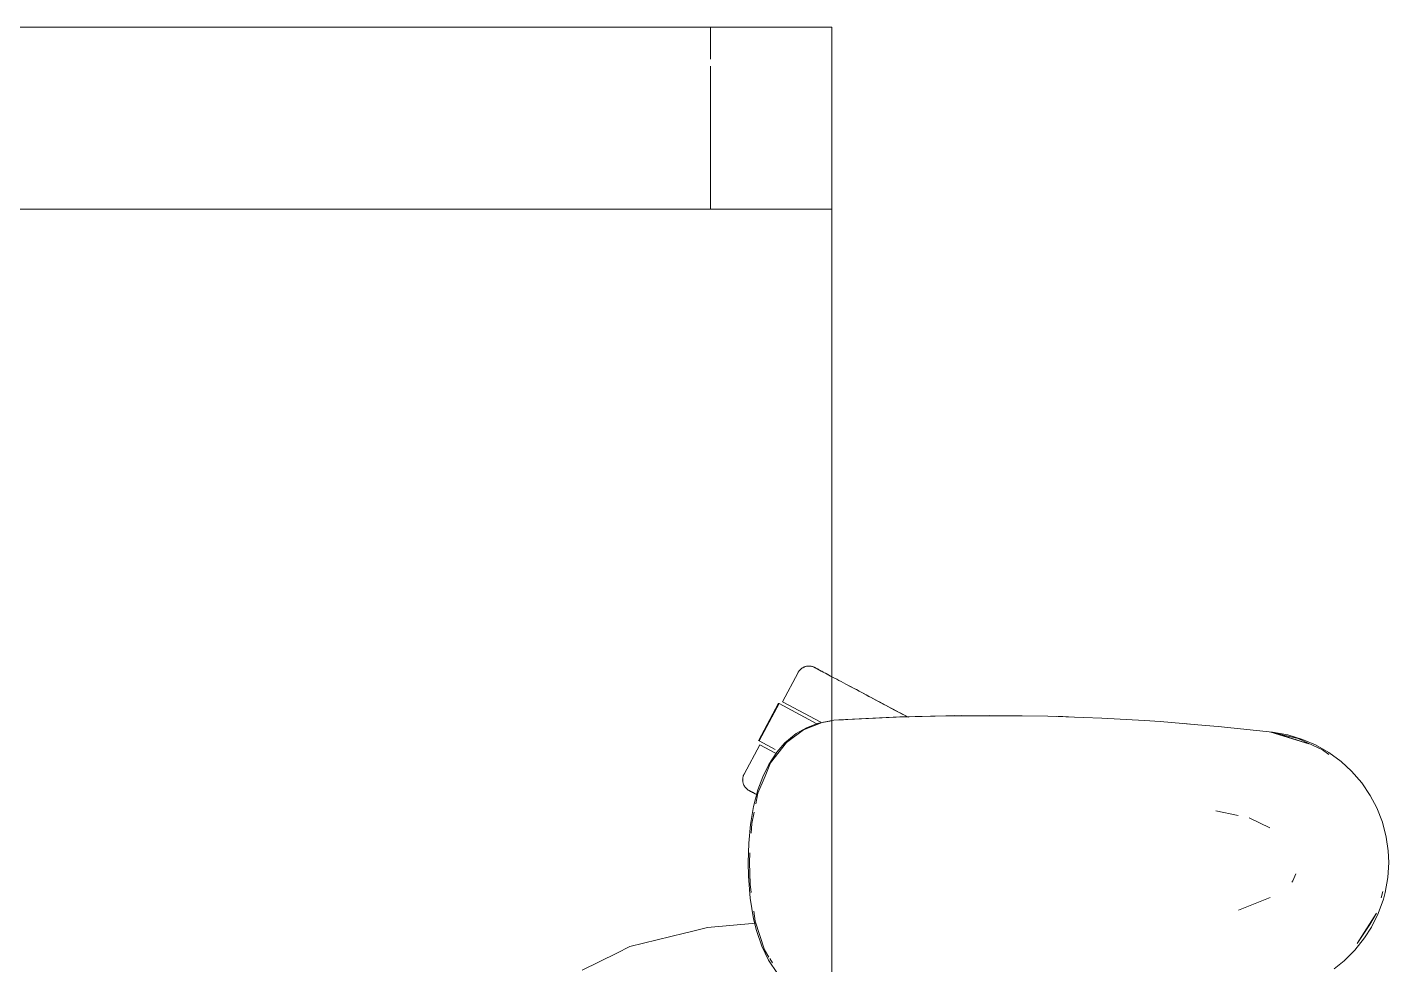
# Model space of a CAD drawing. Header units: millimetres. Extents: x 79795 to 317870, y -36033 to 97293.
# Drawn here: x 160055.4 to 160504.6, y 10685.9 to 10995.2 of the extents above; entities that cross this region are included whole.
import ezdxf

# ---------------------------------------------------------------- set-up
doc = ezdxf.new("R2010")
doc.units = ezdxf.units.MM
doc.header["$MEASUREMENT"] = 0
doc.layers.add('G-IMPT', color=8, linetype='CONTINUOUS', lineweight=9)
doc.layers.add('I-FURN', color=8, linetype='CONTINUOUS', lineweight=9)

msp = doc.modelspace()

# ---------------------------------------------------------------- linework, layer by layer
at = {"layer": 'G-IMPT'}
for p, q in [((160363.5, 10768.12), (160342.1, 10767.62)), ((160353.66, 10767.96), (160342.1, 10767.62)), ((160363.5, 10768.12), (160343.31, 10767.66)), ((160353.66, 10767.96), (160372.89, 10768.16)), ((160363.5, 10768.12), (160353.66, 10767.96)), ((160383.68, 10768.08), (160353.66, 10767.96)), ((160361.46, 10768.1), (160359.55, 10768.03)), ((160363.5, 10768.08), (160361.46, 10768.1)), ((160383.68, 10768.08), (160363.5, 10768.12)), ((160383.68, 10768.08), (160372.89, 10768.16)), ((160383.68, 10768.08), (160392.1, 10767.91)), ((160403.86, 10767.52), (160392.1, 10767.91)), ((160397.04, 10767.77), (160395.54, 10767.79)), ((160398.97, 10767.66), (160397.04, 10767.77)), ((160311.47, 10763.44), (160305.84, 10759.27)), ((160312.5, 10764.11), (160309.06, 10762.15)), ((160317.66, 10765.85), (160311.47, 10763.44)), ((160312.5, 10764.11), (160316.14, 10765.5)), ((160317.49, 10765.87), (160316.14, 10765.5)), ((160317.49, 10765.87), (160319.88, 10766.32)), ((160317.66, 10765.85), (160320.83, 10766.33)), ((160321.53, 10766.57), (160319.88, 10766.32)), ((160343.31, 10767.66), (160321.53, 10766.57)), ((160342.1, 10767.62), (160321.53, 10766.57)), ((160321.53, 10766.57), (160323.13, 10766.68)), ((160343.31, 10767.66), (160323.13, 10766.68)), ((160324.65, 10766.74), (160323.13, 10766.68)), ((160342.1, 10767.62), (160343.31, 10767.66)), ((160403.86, 10767.52), (160409.88, 10767.27)), ((160424.02, 10766.46), (160409.88, 10767.27)), ((160429.11, 10766.13), (160424.02, 10766.46)), ((160429.11, 10766.13), (160444.17, 10764.88)), ((160437.29, 10765.48), (160438.97, 10765.31)), ((160444.17, 10764.88), (160448.3, 10764.54)), ((160448.3, 10764.54), (160466.22, 10762.63)), ((160305.84, 10759.27), (160300.63, 10752.48)), ((160302.66, 10756.04), (160305.32, 10759.07)), ((160309.06, 10762.15), (160305.32, 10759.07)), ((160465.71, 10762.63), (160478.17, 10758.8)), ((160465.71, 10762.63), (160469.03, 10761.71)), ((160466.22, 10762.63), (160471.27, 10761.74)), ((160474.68, 10760.59), (160466.28, 10762.5)), ((160478.17, 10758.8), (160469.03, 10761.71)), ((160476.13, 10760.27), (160471.27, 10761.74)), ((160474.68, 10760.59), (160482.74, 10756.85)), ((160480.37, 10758.46), (160476.13, 10760.27)), ((160300, 10751.99), (160302.66, 10756.04)), ((160480.37, 10758.46), (160484.81, 10755.95)), ((160484.85, 10755.26), (160482.74, 10756.85)), ((160488.89, 10752.95), (160484.81, 10755.95)), ((160300, 10751.99), (160298.02, 10747.92)), ((160300.63, 10752.48), (160298.79, 10748.09)), ((160488.89, 10752.95), (160492.33, 10749.79)), ((160296.43, 10743.58), (160298.02, 10747.92)), ((160296.46, 10742.47), (160298.79, 10748.09)), ((160495.65, 10745.95), (160492.33, 10749.79)), ((160498.48, 10741.78), (160495.65, 10745.95)), ((160296.43, 10743.58), (160295, 10738.1)), ((160296.46, 10742.47), (160295.75, 10739)), ((160498.48, 10741.78), (160500.67, 10737.62)), ((160294, 10732.17), (160295, 10738.1)), ((160447.51, 10736.66), (160454.94, 10735.09)), ((160500.67, 10737.62), (160502.51, 10732.91)), ((160294, 10732.17), (160293.44, 10726.02)), ((160294.42, 10732.51), (160294.22, 10729.3)), ((160295.19, 10736.26), (160294.42, 10732.51)), ((160465.34, 10731.06), (160458.56, 10734.33)), ((160503.77, 10728.04), (160502.51, 10732.91)), ((160503.77, 10728.04), (160504.42, 10723.53)), ((160293.26, 10719.68), (160293.44, 10726.02)), ((160504.59, 10719.68), (160504.42, 10723.53)), ((160293.35, 10715.17), (160293.26, 10719.68)), ((160293.82, 10722.79), (160293.63, 10719.68)), ((160293.86, 10712.52), (160293.63, 10719.68)), ((160504.59, 10719.68), (160504.29, 10714.64)), ((160293.35, 10715.17), (160293.92, 10707.86)), ((160473.97, 10715.85), (160472.96, 10713.63)), ((160504.29, 10714.64), (160503.41, 10709.69)), ((160293.86, 10712.52), (160294.26, 10709.73)), ((160472.96, 10713.63), (160472.66, 10713.18)), ((160502.05, 10708), (160502.67, 10710.03)), ((160503.41, 10709.69), (160502.85, 10707.56)), ((160295.04, 10701.1), (160293.92, 10707.86)), ((160455.01, 10703.96), (160465.43, 10708.11)), ((160501.14, 10702.79), (160502.85, 10707.56)), ((160296.02, 10697.17), (160295.04, 10701.1)), ((160295.13, 10703.55), (160295.59, 10700.26)), ((160500.49, 10702.89), (160494.17, 10692.94)), ((160500.49, 10702.89), (160498.33, 10699.21)), ((160501.14, 10702.79), (160498.9, 10698.28)), ((160254.24, 10691.91), (160272.18, 10696.31)), ((160272.18, 10696.31), (160274.55, 10696.89)), ((160279.84, 10698.19), (160274.55, 10696.89)), ((160295.72, 10699.63), (160279.84, 10698.19)), ((160295.59, 10700.26), (160298.62, 10690.86)), ((160296.02, 10697.17), (160297.76, 10692.08)), ((160498.33, 10699.21), (160494.17, 10692.94)), ((160498.9, 10698.28), (160496.63, 10694.73)), ((160249.88, 10689.76), (160254.24, 10691.91)), ((160297.76, 10692.08), (160299.96, 10687.45)), ((160493.44, 10690.76), (160496.63, 10694.73)), ((160249.88, 10689.76), (160238.41, 10684.12)), ((160298.62, 10690.86), (160300.09, 10688.41)), ((160299.96, 10687.45), (160300.77, 10686.07)), ((160300.37, 10687.94), (160301.23, 10686.5)), ((160489.84, 10687.21), (160486.53, 10684.59)), ((160493.44, 10690.76), (160489.84, 10687.21)), ((160303.21, 10682.62), (160300.77, 10686.07))]:
    msp.add_line(p, q, dxfattribs=at)
at = {"layer": 'I-FURN'}
for p, q in [((159520.83, 10995.22), (160320.83, 10995.22)), ((160320.83, 10995.22), (159520.83, 10995.22)), ((159520.83, 10995.22), (160320.83, 10995.22)), ((160280.83, 10995.22), (159560.83, 10995.22)), ((160320.83, 10995.22), (160280.83, 10995.22)), ((160280.83, 10984.64), (160280.83, 10995.22)), ((160280.83, 10984.64), (160280.83, 10995.22)), ((160320.83, 10935.22), (160320.83, 10995.22)), ((160320.83, 10995.22), (160320.83, 10935.22)), ((160320.83, 9395.22), (160320.83, 10995.22)), ((160320.83, 10995.22), (160320.83, 9395.22)), ((160280.83, 10935.22), (160280.83, 10982.32)), ((160280.83, 10935.22), (160280.83, 10982.32)), ((159560.83, 10935.22), (160280.83, 10935.22)), ((160320.83, 10935.22), (159885.83, 10935.22)), ((160280.83, 10935.22), (160320.83, 10935.22)), ((160309.7, 10782.31), (160304.55, 10772.63)), ((160309.7, 10782.31), (160309.78, 10782.45)), ((160309.78, 10782.45), (160309.86, 10782.59)), ((160309.86, 10782.59), (160309.95, 10782.72)), ((160309.95, 10782.72), (160310.04, 10782.85)), ((160310.04, 10782.85), (160310.14, 10782.98)), ((160310.14, 10782.98), (160310.25, 10783.1)), ((160310.25, 10783.1), (160310.36, 10783.22)), ((160310.36, 10783.22), (160310.47, 10783.34)), ((160310.47, 10783.34), (160310.59, 10783.44)), ((160310.59, 10783.44), (160310.71, 10783.55)), ((160310.71, 10783.55), (160310.84, 10783.65)), ((160310.84, 10783.65), (160310.97, 10783.74)), ((160310.97, 10783.74), (160311.11, 10783.83)), ((160311.11, 10783.83), (160311.25, 10783.91)), ((160311.25, 10783.91), (160311.39, 10783.99)), ((160311.39, 10783.99), (160311.53, 10784.06)), ((160311.53, 10784.06), (160311.68, 10784.13)), ((160311.68, 10784.13), (160311.83, 10784.19)), ((160311.83, 10784.19), (160311.98, 10784.24)), ((160311.98, 10784.24), (160312.13, 10784.29)), ((160312.13, 10784.29), (160312.29, 10784.33)), ((160312.29, 10784.33), (160312.45, 10784.37)), ((160312.45, 10784.37), (160312.6, 10784.4)), ((160312.6, 10784.4), (160312.76, 10784.42)), ((160312.76, 10784.42), (160312.92, 10784.44)), ((160312.92, 10784.44), (160313.09, 10784.45)), ((160313.09, 10784.45), (160313.25, 10784.45)), ((160313.25, 10784.45), (160313.41, 10784.45)), ((160313.41, 10784.45), (160313.57, 10784.44)), ((160313.57, 10784.44), (160313.73, 10784.42)), ((160313.73, 10784.42), (160313.89, 10784.4)), ((160313.89, 10784.4), (160314.05, 10784.37)), ((160314.05, 10784.37), (160314.2, 10784.34)), ((160314.2, 10784.34), (160314.36, 10784.3)), ((160314.36, 10784.3), (160314.51, 10784.25)), ((160314.51, 10784.25), (160314.67, 10784.19)), ((160314.67, 10784.19), (160314.82, 10784.14)), ((160314.82, 10784.14), (160314.96, 10784.07)), ((160314.96, 10784.07), (160315.11, 10784)), ((160315.11, 10784), (160315.15, 10783.98)), ((160315.15, 10783.98), (160315.17, 10783.97)), ((160315.19, 10783.95), (160315.15, 10783.98)), ((160315.15, 10783.98), (160315.15, 10783.98)), ((160315.17, 10783.97), (160315.23, 10783.94)), ((160315.28, 10783.91), (160315.19, 10783.95)), ((160315.23, 10783.94), (160315.33, 10783.88)), ((160315.4, 10783.84), (160315.28, 10783.91)), ((160315.33, 10783.88), (160315.47, 10783.81)), ((160315.56, 10783.76), (160315.4, 10783.84)), ((160315.47, 10783.81), (160315.65, 10783.71)), ((160315.76, 10783.65), (160315.56, 10783.76)), ((160315.65, 10783.71), (160315.87, 10783.6)), ((160316, 10783.52), (160315.76, 10783.65)), ((160315.87, 10783.6), (160316.13, 10783.46)), ((160316.28, 10783.38), (160316, 10783.52)), ((160316.13, 10783.46), (160316.42, 10783.3)), ((160316.6, 10783.21), (160316.28, 10783.38)), ((160316.42, 10783.3), (160316.76, 10783.12)), ((160316.96, 10783.02), (160316.6, 10783.21)), ((160316.76, 10783.12), (160317.13, 10782.92)), ((160317.35, 10782.81), (160316.96, 10783.02)), ((160317.13, 10782.92), (160317.54, 10782.71)), ((160317.78, 10782.58), (160317.35, 10782.81)), ((160317.54, 10782.71), (160317.99, 10782.47)), ((160318.24, 10782.33), (160317.78, 10782.58)), ((160317.99, 10782.47), (160318.47, 10782.21)), ((160318.74, 10782.07), (160318.24, 10782.33)), ((160318.47, 10782.21), (160318.99, 10781.94)), ((160319.28, 10781.78), (160318.74, 10782.07)), ((160318.99, 10781.94), (160319.54, 10781.64)), ((160319.85, 10781.48), (160319.28, 10781.78)), ((160319.54, 10781.64), (160320.12, 10781.33)), ((160320.45, 10781.16), (160319.85, 10781.48)), ((160321.08, 10780.82), (160320.45, 10781.16)), ((160321.75, 10780.47), (160321.08, 10780.82)), ((160322.44, 10780.1), (160321.75, 10780.47)), ((160323.16, 10779.72), (160322.44, 10780.1)), ((160323.91, 10779.32), (160323.16, 10779.72)), ((160324.69, 10778.9), (160323.91, 10779.32)), ((160325.49, 10778.48), (160324.69, 10778.9)), ((160326.32, 10778.04), (160325.49, 10778.48)), ((160325.87, 10778.28), (160326.7, 10777.83)), ((160327.16, 10777.59), (160326.32, 10778.04)), ((160326.7, 10777.83), (160327.56, 10777.38)), ((160328.03, 10777.13), (160327.16, 10777.59)), ((160327.56, 10777.38), (160328.44, 10776.91)), ((160328.92, 10776.66), (160328.03, 10777.13)), ((160328.44, 10776.91), (160329.33, 10776.44)), ((160317.21, 10765.89), (160304.55, 10772.63)), ((160329.82, 10776.17), (160328.92, 10776.66)), ((160329.33, 10776.44), (160330.25, 10775.95)), ((160330.75, 10775.68), (160329.82, 10776.17)), ((160330.25, 10775.95), (160331.18, 10775.46)), ((160331.68, 10775.19), (160330.75, 10775.68)), ((160331.18, 10775.46), (160332.12, 10774.95)), ((160332.64, 10774.68), (160331.68, 10775.19)), ((160332.12, 10774.95), (160333.08, 10774.44)), ((160333.6, 10774.17), (160332.64, 10774.68)), ((160333.08, 10774.44), (160334.05, 10773.93)), ((160334.57, 10773.65), (160333.6, 10774.17)), ((160334.05, 10773.93), (160335.02, 10773.41)), ((160335.56, 10773.13), (160334.57, 10773.65)), ((160335.02, 10773.41), (160336.01, 10772.88)), ((160336.55, 10772.6), (160335.56, 10773.13)), ((160336.01, 10772.88), (160337.01, 10772.36)), ((160337.54, 10772.07), (160336.55, 10772.6)), ((160337.01, 10772.36), (160338.01, 10771.82)), ((160303.25, 10772.18), (160296.68, 10759.82)), ((160296.85, 10759.73), (160303.42, 10772.09)), ((160303.42, 10772.09), (160315.93, 10765.44)), ((160338.55, 10771.54), (160337.54, 10772.07)), ((160338.01, 10771.82), (160339.01, 10771.29)), ((160339.55, 10771), (160338.55, 10771.54)), ((160339.01, 10771.29), (160340.01, 10770.76)), ((160340.56, 10770.47), (160339.55, 10771)), ((160340.01, 10770.76), (160341.02, 10770.22)), ((160341.56, 10769.93), (160340.56, 10770.47)), ((160341.02, 10770.22), (160342.02, 10769.69)), ((160342.56, 10769.4), (160341.56, 10769.93)), ((160342.02, 10769.69), (160343.02, 10769.16)), ((160343.56, 10768.87), (160342.56, 10769.4)), ((160343.02, 10769.16), (160344.02, 10768.63)), ((160344.56, 10768.34), (160343.56, 10768.87)), ((160344.02, 10768.63), (160345.01, 10768.1)), ((160345.54, 10767.82), (160344.56, 10768.34)), ((160345.01, 10768.1), (160346, 10767.58)), ((160302.14, 10756.92), (160296.85, 10759.73)), ((160297.04, 10758.5), (160291.89, 10748.81)), ((160302.23, 10755.74), (160297.04, 10758.5)), ((160291.41, 10746.91), (160291.42, 10747.07)), ((160291.42, 10746.75), (160291.41, 10746.91)), ((160291.42, 10747.07), (160291.43, 10747.23)), ((160291.43, 10746.59), (160291.42, 10746.75)), ((160291.43, 10747.23), (160291.44, 10747.4)), ((160291.44, 10746.43), (160291.43, 10746.59)), ((160291.44, 10747.4), (160291.46, 10747.56)), ((160291.47, 10746.27), (160291.44, 10746.43)), ((160291.46, 10747.56), (160291.49, 10747.71)), ((160291.5, 10746.11), (160291.47, 10746.27)), ((160291.49, 10747.71), (160291.53, 10747.87)), ((160291.53, 10745.96), (160291.5, 10746.11)), ((160291.53, 10747.87), (160291.57, 10748.03)), ((160291.57, 10745.8), (160291.53, 10745.96)), ((160291.57, 10748.03), (160291.62, 10748.18)), ((160291.62, 10745.65), (160291.57, 10745.8)), ((160291.62, 10748.18), (160291.67, 10748.33)), ((160291.67, 10745.49), (160291.62, 10745.65)), ((160291.67, 10748.33), (160291.73, 10748.48)), ((160291.73, 10745.34), (160291.67, 10745.49)), ((160291.73, 10748.48), (160291.79, 10748.63)), ((160291.8, 10745.2), (160291.73, 10745.34)), ((160291.79, 10748.63), (160291.86, 10748.77)), ((160291.86, 10748.77), (160291.89, 10748.81)), ((160291.87, 10745.05), (160291.8, 10745.2)), ((160291.95, 10744.91), (160291.87, 10745.05)), ((160292.03, 10744.77), (160291.95, 10744.91)), ((160292.12, 10744.64), (160292.03, 10744.77)), ((160292.22, 10744.51), (160292.12, 10744.64)), ((160292.32, 10744.38), (160292.22, 10744.51)), ((160292.42, 10744.26), (160292.32, 10744.38)), ((160292.53, 10744.14), (160292.42, 10744.26)), ((160292.64, 10744.02), (160292.53, 10744.14)), ((160292.76, 10743.91), (160292.64, 10744.02)), ((160292.88, 10743.81), (160292.76, 10743.91)), ((160293.01, 10743.71), (160292.88, 10743.81)), ((160293.14, 10743.61), (160293.01, 10743.71)), ((160293.27, 10743.53), (160293.14, 10743.61)), ((160293.41, 10743.44), (160293.27, 10743.53)), ((160293.55, 10743.36), (160293.41, 10743.44)), ((160293.56, 10743.36), (160293.55, 10743.36)), ((160293.55, 10743.36), (160293.57, 10743.35)), ((160293.6, 10743.34), (160293.56, 10743.36)), ((160293.57, 10743.35), (160293.63, 10743.32)), ((160293.68, 10743.29), (160293.6, 10743.34)), ((160293.63, 10743.32), (160293.73, 10743.27)), ((160293.8, 10743.23), (160293.68, 10743.29)), ((160293.73, 10743.27), (160293.87, 10743.19)), ((160293.96, 10743.14), (160293.8, 10743.23)), ((160293.87, 10743.19), (160294.05, 10743.1)), ((160294.17, 10743.04), (160293.96, 10743.14)), ((160294.05, 10743.1), (160294.27, 10742.98)), ((160294.41, 10742.91), (160294.17, 10743.04)), ((160294.27, 10742.98), (160294.53, 10742.84)), ((160294.69, 10742.76), (160294.41, 10742.91)), ((160294.53, 10742.84), (160294.83, 10742.68)), ((160295, 10742.59), (160294.69, 10742.76)), ((160294.83, 10742.68), (160295.16, 10742.51)), ((160295.36, 10742.4), (160295, 10742.59)), ((160295.16, 10742.51), (160295.54, 10742.31)), ((160295.75, 10742.19), (160295.36, 10742.4)), ((160295.54, 10742.31), (160295.95, 10742.09)), ((160296.18, 10741.96), (160295.75, 10742.19))]:
    msp.add_line(p, q, dxfattribs=at)

doc.saveas('drawing.dxf')
